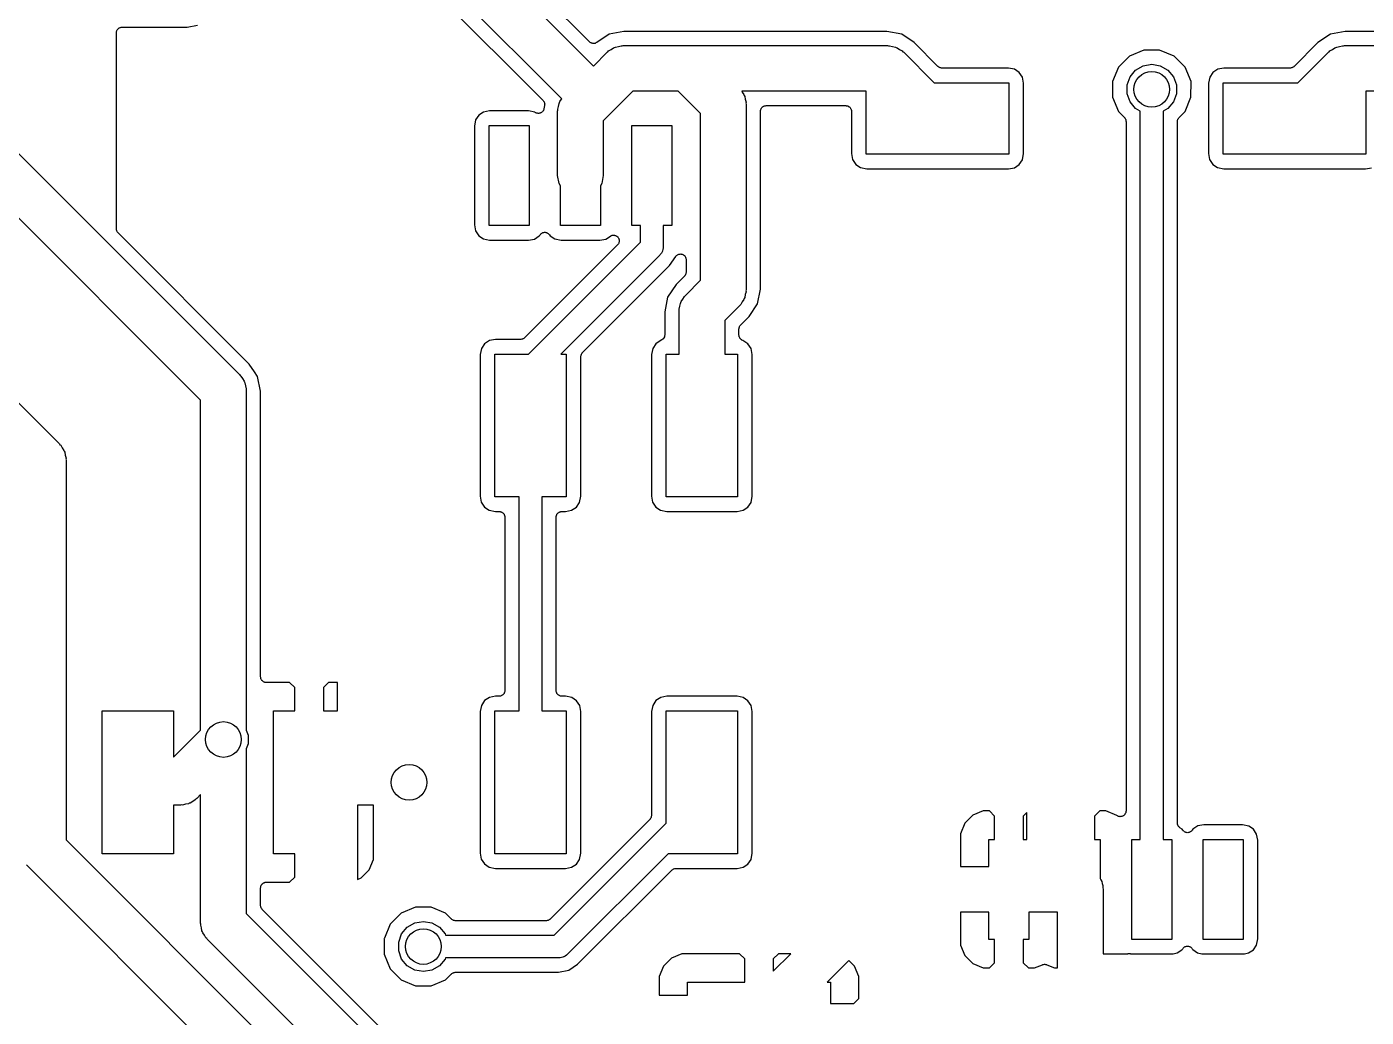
# Model space of a CAD drawing. Extents: x 51 to 137, y -158 to -25.
# Drawn here: x 74.23 to 98.05, y -115.69 to -98.07 of the extents above; entities that cross this region are included whole.
import ezdxf

# ---------------------------------------------------------------- set-up
doc = ezdxf.new("R2010")
doc.units = 0
doc.header["$MEASUREMENT"] = 0
doc.layers.add('BLACK', color=7, linetype='CONTINUOUS')

msp = doc.modelspace()

# ---------------------------------------------------------------- linework, layer by layer
at = {"layer": 'Black'}
for p, q in [((69.8496, -96.0997), (78.0114, -104.261)), ((81.729, -96.1968), (84.3049, -98.7726)), ((77.3176, -104.717), (69.1558, -96.5554)), ((83.7396, -99.3569), (81.0352, -96.6525)), ((80.8627, -96.8391), (83.4081, -99.3845)), ((84.2345, -98.3431), (83.1031, -97.2116)), ((75.8236, -98.1555), (75.8251, -98.1468)), ((75.8251, -98.1468), (75.8296, -98.1391)), ((75.8296, -98.1391), (75.8326, -98.1307)), ((75.8326, -98.1307), (75.8383, -98.1239)), ((75.8383, -98.1239), (75.8428, -98.1162)), ((75.8428, -98.1162), (75.8496, -98.1105)), ((75.8496, -98.1105), (75.8553, -98.1037)), ((75.8553, -98.1037), (75.863, -98.0992)), ((75.863, -98.0992), (75.8698, -98.0935)), ((75.8698, -98.0935), (75.8782, -98.0905)), ((75.8782, -98.0905), (75.8859, -98.086)), ((75.8859, -98.086), (75.8946, -98.0845)), ((75.8946, -98.0845), (75.903, -98.0814)), ((75.903, -98.0814), (75.9118, -98.0814)), ((75.9118, -98.0814), (75.9206, -98.0799)), ((75.9206, -98.0799), (77.079, -98.0799)), ((77.079, -98.0799), (77.2632, -98.0433)), ((75.819, -98.1815), (75.8205, -98.1727)), ((75.819, -101.668), (75.819, -98.1815)), ((75.8205, -98.1639), (75.8236, -98.1555)), ((75.8205, -98.1727), (75.8205, -98.1639)), ((84.2481, -98.3526), (84.2345, -98.3431)), ((84.2614, -98.3624), (84.2481, -98.3526)), ((84.2625, -98.3627), (84.2614, -98.3624)), ((84.2634, -98.3633), (84.2625, -98.3627)), ((84.2794, -98.3676), (84.2634, -98.3633)), ((84.2953, -98.3722), (84.2794, -98.3676)), ((84.2964, -98.3722), (84.2953, -98.3722)), ((84.2975, -98.3725), (84.2964, -98.3722)), ((84.314, -98.371), (84.2975, -98.3725)), ((84.3305, -98.3699), (84.314, -98.371)), ((84.3315, -98.3695), (84.3305, -98.3699)), ((84.3327, -98.3694), (84.3315, -98.3695)), ((84.3477, -98.3624), (84.3327, -98.3694)), ((84.3628, -98.3557), (84.3477, -98.3624)), ((84.584, -98.2079), (84.3628, -98.3557)), ((84.846, -98.1558), (84.584, -98.2079)), ((89.525, -98.1558), (84.846, -98.1558)), ((89.787, -98.2079), (89.525, -98.1558)), ((90.009, -98.3563), (89.787, -98.2079)), ((90.4322, -98.7795), (90.009, -98.3563)), ((97.189, -98.3563), (96.7658, -98.7795)), ((97.411, -98.2079), (97.189, -98.3563)), ((97.673, -98.1558), (97.411, -98.2079)), ((104.003, -98.1558), (97.673, -98.1558)), ((84.3049, -98.7726), (84.5486, -98.5288)), ((84.5486, -98.5288), (84.5633, -98.5186)), ((84.5633, -98.5186), (84.5748, -98.5049)), ((84.5748, -98.5049), (84.6208, -98.4783)), ((84.6208, -98.4783), (84.6642, -98.4479)), ((84.6642, -98.4479), (84.6815, -98.4432)), ((84.6815, -98.4432), (84.697, -98.4343)), ((84.697, -98.4343), (84.7493, -98.4251)), ((84.7493, -98.4251), (84.8006, -98.4113)), ((84.8006, -98.4113), (84.8184, -98.4129)), ((84.8184, -98.4129), (84.836, -98.4098)), ((84.836, -98.4098), (89.535, -98.4098)), ((89.535, -98.4098), (89.5526, -98.4129)), ((89.5526, -98.4129), (89.5704, -98.4113)), ((89.5704, -98.4113), (89.6217, -98.4251)), ((89.6217, -98.4251), (89.674, -98.4343)), ((89.674, -98.4343), (89.6895, -98.4432)), ((89.6895, -98.4432), (89.7068, -98.4479)), ((89.7068, -98.4479), (89.7502, -98.4783)), ((89.7502, -98.4783), (89.7962, -98.5049)), ((89.7962, -98.5049), (89.8077, -98.5186)), ((89.8077, -98.5186), (89.8224, -98.5288)), ((89.8224, -98.5288), (90.3637, -99.0702)), ((93.8388, -98.595), (93.6422, -98.7913)), ((94.0957, -98.4889), (93.8388, -98.595)), ((94.3735, -98.4891), (94.0957, -98.4889)), ((94.6302, -98.5957), (94.3735, -98.4891)), ((94.8265, -98.7923), (94.6302, -98.5957)), ((96.8343, -99.0702), (97.3756, -98.5288)), ((97.3756, -98.5288), (97.3903, -98.5186)), ((97.3903, -98.5186), (97.4018, -98.5049)), ((97.4018, -98.5049), (97.4477, -98.4783)), ((97.4477, -98.4783), (97.4912, -98.4479)), ((97.4912, -98.4479), (97.5085, -98.4432)), ((97.5085, -98.4432), (97.524, -98.4343)), ((97.524, -98.4343), (97.5763, -98.4251)), ((97.5763, -98.4251), (97.6276, -98.4113)), ((97.6276, -98.4113), (97.6454, -98.4129)), ((97.6454, -98.4129), (97.663, -98.4098)), ((97.663, -98.4098), (104.013, -98.4098)), ((90.4359, -98.782), (90.4322, -98.7795)), ((90.4388, -98.7855), (90.4359, -98.782)), ((90.4502, -98.7921), (90.4388, -98.7855)), ((90.4611, -98.7997), (90.4502, -98.7921)), ((90.4654, -98.8009), (90.4611, -98.7997)), ((90.4693, -98.8031), (90.4654, -98.8009)), ((90.4824, -98.8054), (90.4693, -98.8031)), ((90.4952, -98.8088), (90.4824, -98.8054)), ((90.4997, -98.8085), (90.4952, -98.8088)), ((90.5041, -98.8092), (90.4997, -98.8085)), ((91.6839, -98.8092), (90.5041, -98.8092)), ((91.7938, -98.8313), (91.6839, -98.8092)), ((91.8782, -98.8883), (91.7938, -98.8313)), ((93.6422, -98.7913), (93.5356, -99.048)), ((93.8476, -98.9644), (93.9472, -98.8457)), ((93.9472, -98.8457), (94.0814, -98.7682)), ((94.0814, -98.7682), (94.234, -98.7413)), ((94.234, -98.7413), (94.3866, -98.7682)), ((94.3866, -98.7682), (94.5208, -98.8457)), ((94.5208, -98.8457), (94.6204, -98.9644)), ((94.9326, -99.0492), (94.8265, -98.7923)), ((95.4074, -98.8299), (95.3221, -98.886)), ((95.5138, -98.8092), (95.4074, -98.8299)), ((96.6939, -98.8092), (95.5138, -98.8092)), ((96.6983, -98.8085), (96.6939, -98.8092)), ((96.7028, -98.8088), (96.6983, -98.8085)), ((96.7156, -98.8054), (96.7028, -98.8088)), ((96.7287, -98.8031), (96.7156, -98.8054)), ((96.7326, -98.8009), (96.7287, -98.8031)), ((96.7369, -98.7997), (96.7326, -98.8009)), ((96.7477, -98.7921), (96.7369, -98.7997)), ((96.7592, -98.7855), (96.7477, -98.7921)), ((96.7621, -98.782), (96.7592, -98.7855)), ((96.7658, -98.7795), (96.7621, -98.782)), ((90.3637, -99.0702), (91.694, -99.0702)), ((91.694, -99.0702), (91.694, -100.34)), ((91.9343, -98.9736), (91.8782, -98.8883)), ((91.955, -99.08), (91.9343, -98.9736)), ((91.955, -100.33), (91.955, -99.08)), ((93.5356, -99.048), (93.5354, -99.3258)), ((93.7946, -99.11), (93.8476, -98.9644)), ((94.6204, -98.9644), (94.6734, -99.11)), ((94.9324, -99.327), (94.9326, -99.0492)), ((95.2651, -98.9704), (95.243, -99.0803)), ((95.243, -99.0803), (95.243, -100.33)), ((95.3221, -98.886), (95.2651, -98.9704)), ((95.504, -100.34), (95.504, -99.0702)), ((95.504, -99.0702), (96.8343, -99.0702)), ((85.0043, -99.2226), (84.4804, -99.7465)), ((85.8107, -99.2226), (85.0043, -99.2226)), ((86.2076, -99.6195), (85.8107, -99.2226)), ((89.154, -99.2226), (86.9442, -99.2226)), ((86.9442, -99.2226), (86.9519, -99.236)), ((86.9519, -99.236), (86.9823, -99.2794)), ((86.9823, -99.2794), (86.987, -99.2967)), ((86.987, -99.2967), (86.9959, -99.3122)), ((86.9959, -99.3122), (87.0051, -99.3645)), ((89.154, -100.34), (89.154, -99.2226)), ((93.5354, -99.3258), (93.6415, -99.5827)), ((93.7946, -99.265), (93.7946, -99.11)), ((93.8476, -99.4106), (93.7946, -99.265)), ((94.6734, -99.265), (94.6204, -99.4106)), ((94.6734, -99.11), (94.6734, -99.265)), ((94.8258, -99.5837), (94.9324, -99.327)), ((101.437, -99.2226), (98.044, -99.2226)), ((98.044, -99.2226), (98.044, -100.34)), ((82.4582, -99.5712), (82.3518, -99.5919)), ((83.1495, -99.5712), (82.4582, -99.5712)), ((83.2594, -99.5933), (83.1495, -99.5712)), ((83.404, -99.5759), (83.3977, -99.5853)), ((83.4115, -99.5674), (83.404, -99.5759)), ((83.4081, -99.3845), (83.4163, -99.3963)), ((83.4138, -99.5614), (83.4115, -99.5674)), ((83.4174, -99.5561), (83.4138, -99.5614)), ((83.4163, -99.3963), (83.4253, -99.4075)), ((83.4202, -99.5451), (83.4174, -99.5561)), ((83.4243, -99.5345), (83.4202, -99.5451)), ((83.4359, -99.4762), (83.4243, -99.5345)), ((83.4253, -99.4075), (83.4264, -99.4107)), ((83.4264, -99.4107), (83.4283, -99.4134)), ((83.4283, -99.4134), (83.432, -99.4273)), ((83.432, -99.4273), (83.4367, -99.4409)), ((83.4362, -99.4618), (83.4359, -99.4762)), ((83.4374, -99.4475), (83.4362, -99.4618)), ((83.4367, -99.4409), (83.4366, -99.4443)), ((83.4366, -99.4443), (83.4374, -99.4475)), ((83.6676, -99.5782), (83.6707, -99.5606)), ((83.6691, -99.5428), (83.6829, -99.4915)), ((83.6707, -99.5606), (83.6691, -99.5428)), ((83.6829, -99.4915), (83.6921, -99.4392)), ((83.6921, -99.4392), (83.701, -99.4237)), ((83.701, -99.4237), (83.7057, -99.4064)), ((83.7057, -99.4064), (83.7361, -99.363)), ((83.7361, -99.363), (83.7396, -99.3569)), ((87.0051, -99.3645), (87.0189, -99.4158)), ((87.0189, -99.4158), (87.0173, -99.4336)), ((87.0173, -99.4336), (87.0204, -99.4512)), ((87.0204, -99.4512), (87.0204, -102.753)), ((87.2744, -99.5782), (87.2759, -99.5694)), ((87.2759, -99.5606), (87.279, -99.5522)), ((87.2759, -99.5694), (87.2759, -99.5606)), ((87.279, -99.5522), (87.2805, -99.5435)), ((87.2805, -99.5435), (87.285, -99.5358)), ((87.285, -99.5358), (87.288, -99.5274)), ((87.288, -99.5274), (87.2937, -99.5206)), ((87.2937, -99.5206), (87.2982, -99.5129)), ((87.2982, -99.5129), (87.305, -99.5072)), ((87.305, -99.5072), (87.3107, -99.5004)), ((87.3107, -99.5004), (87.3184, -99.4959)), ((87.3184, -99.4959), (87.3252, -99.4902)), ((87.3252, -99.4902), (87.3336, -99.4872)), ((87.3336, -99.4872), (87.3413, -99.4827)), ((87.3413, -99.4827), (87.35, -99.4812)), ((87.35, -99.4812), (87.3584, -99.4781)), ((87.3584, -99.4781), (87.3672, -99.4781)), ((87.3672, -99.4781), (87.376, -99.4766)), ((87.376, -99.4766), (88.7914, -99.4766)), ((88.7914, -99.4766), (88.8002, -99.4781)), ((88.8002, -99.4781), (88.8091, -99.4781)), ((88.8091, -99.4781), (88.8174, -99.4812)), ((88.8174, -99.4812), (88.8262, -99.4827)), ((88.8262, -99.4827), (88.8339, -99.4872)), ((88.8339, -99.4872), (88.8422, -99.4902)), ((88.8422, -99.4902), (88.849, -99.4959)), ((88.849, -99.4959), (88.8567, -99.5004)), ((88.8567, -99.5004), (88.8625, -99.5072)), ((88.8625, -99.5072), (88.8693, -99.5129)), ((88.8693, -99.5129), (88.8737, -99.5206)), ((88.8737, -99.5206), (88.8794, -99.5274)), ((88.8794, -99.5274), (88.8825, -99.5358)), ((88.8825, -99.5358), (88.8869, -99.5435)), ((88.8869, -99.5435), (88.8884, -99.5522)), ((88.8884, -99.5522), (88.8915, -99.5606)), ((88.8915, -99.5606), (88.8915, -99.5694)), ((88.8915, -99.5694), (88.893, -99.5782)), ((93.9472, -99.5293), (93.8476, -99.4106)), ((94.0308, -99.5776), (93.9472, -99.5293)), ((94.5208, -99.5293), (94.4372, -99.5776)), ((94.6204, -99.4106), (94.5208, -99.5293)), ((82.2095, -99.7324), (82.1874, -99.8423)), ((82.2665, -99.648), (82.2095, -99.7324)), ((82.3518, -99.5919), (82.2665, -99.648)), ((83.2678, -99.5989), (83.2594, -99.5933)), ((83.2781, -99.6035), (83.2678, -99.5989)), ((83.2878, -99.6094), (83.2781, -99.6035)), ((83.2941, -99.6106), (83.2878, -99.6094)), ((83.3, -99.6133), (83.2941, -99.6106)), ((83.3113, -99.6141), (83.3, -99.6133)), ((83.3224, -99.6163), (83.3113, -99.6141)), ((83.3288, -99.6153), (83.3224, -99.6163)), ((83.3352, -99.6157), (83.3288, -99.6153)), ((83.3461, -99.6126), (83.3352, -99.6157)), ((83.3573, -99.6109), (83.3461, -99.6126)), ((83.3629, -99.6078), (83.3573, -99.6109)), ((83.3691, -99.606), (83.3629, -99.6078)), ((83.3783, -99.5994), (83.3691, -99.606)), ((83.3882, -99.5939), (83.3783, -99.5994)), ((83.3925, -99.5891), (83.3882, -99.5939)), ((83.3977, -99.5853), (83.3925, -99.5891)), ((83.6676, -100.721), (83.6676, -99.5782)), ((84.4804, -99.7465), (84.4804, -100.721)), ((86.2076, -102.585), (86.2076, -99.6195)), ((87.2744, -102.743), (87.2744, -99.5782)), ((88.893, -99.5782), (88.893, -100.33)), ((93.6415, -99.5827), (93.7471, -99.6884)), ((93.7471, -99.6884), (93.7496, -99.6921)), ((93.7496, -99.6921), (93.753, -99.6949)), ((93.753, -99.6949), (93.7597, -99.7064)), ((93.7597, -99.7064), (93.7673, -99.7174)), ((93.7673, -99.7174), (93.7685, -99.7216)), ((93.7685, -99.7216), (93.7707, -99.7255)), ((93.7707, -99.7255), (93.773, -99.7386)), ((93.773, -99.7386), (93.7764, -99.7515)), ((93.7764, -99.7515), (93.776, -99.7559)), ((93.776, -99.7559), (93.7768, -99.7602)), ((93.7768, -99.7602), (93.7768, -112.025)), ((94.0308, -112.532), (94.0308, -99.5776)), ((94.4372, -99.5776), (94.4372, -112.532)), ((94.6912, -99.7602), (94.692, -99.7558)), ((94.6912, -112.24), (94.6912, -99.7602)), ((94.6916, -99.7513), (94.695, -99.7385)), ((94.692, -99.7558), (94.6916, -99.7513)), ((94.695, -99.7385), (94.6973, -99.7255)), ((94.6973, -99.7255), (94.6996, -99.7215)), ((94.6996, -99.7215), (94.7008, -99.7172)), ((94.7008, -99.7172), (94.7084, -99.7063)), ((94.7084, -99.7063), (94.715, -99.6949)), ((94.715, -99.6949), (94.7184, -99.692)), ((94.7184, -99.692), (94.721, -99.6883)), ((94.721, -99.6883), (94.8258, -99.5837)), ((82.1874, -99.8423), (82.1874, -101.6)), ((82.4484, -101.61), (82.4484, -99.8322)), ((82.4484, -99.8322), (83.1596, -99.8322)), ((83.1596, -99.8322), (83.1596, -101.61)), ((84.9884, -101.61), (84.9884, -99.8322)), ((84.9884, -99.8322), (85.6996, -99.8322)), ((85.6996, -99.8322), (85.6996, -101.61)), ((88.893, -100.33), (88.9137, -100.437)), ((88.9137, -100.437), (88.9698, -100.522)), ((88.9698, -100.522), (89.0542, -100.579)), ((91.694, -100.34), (89.154, -100.34)), ((91.7906, -100.581), (91.8759, -100.524)), ((91.8759, -100.524), (91.9329, -100.44)), ((91.9329, -100.44), (91.955, -100.33)), ((95.243, -100.33), (95.2637, -100.437)), ((95.2637, -100.437), (95.3198, -100.522)), ((95.3198, -100.522), (95.4042, -100.579)), ((98.044, -100.34), (95.504, -100.34)), ((83.6921, -100.86), (83.6676, -100.721)), ((84.4804, -100.721), (84.4559, -100.86)), ((89.0542, -100.579), (89.1641, -100.601)), ((89.1641, -100.601), (91.6842, -100.601)), ((91.6842, -100.601), (91.7906, -100.581)), ((95.4042, -100.579), (95.5141, -100.601)), ((95.5141, -100.601), (98.0342, -100.601)), ((98.0342, -100.601), (98.1406, -100.581)), ((83.7184, -100.906), (83.6921, -100.86)), ((83.7184, -101.61), (83.7184, -100.906)), ((84.4559, -100.86), (84.4296, -100.906)), ((84.4296, -100.906), (84.4296, -101.61)), ((75.8198, -101.672), (75.819, -101.668)), ((75.8194, -101.677), (75.8198, -101.672)), ((75.8228, -101.689), (75.8194, -101.677)), ((75.8251, -101.703), (75.8228, -101.689)), ((75.8274, -101.706), (75.8251, -101.703)), ((75.8285, -101.711), (75.8274, -101.706)), ((75.8361, -101.722), (75.8285, -101.711)), ((82.1874, -101.6), (82.2081, -101.707)), ((82.2081, -101.707), (82.2642, -101.792)), ((83.1596, -101.61), (82.4484, -101.61)), ((84.4296, -101.61), (83.7184, -101.61)), ((85.1408, -101.61), (84.9884, -101.61)), ((85.1408, -101.907), (85.1408, -101.61)), ((85.6996, -101.61), (85.5472, -101.61)), ((85.5472, -101.61), (85.5472, -101.991)), ((75.8428, -101.733), (75.8361, -101.722)), ((75.8462, -101.736), (75.8428, -101.733)), ((75.8488, -101.74), (75.8462, -101.736)), ((78.1839, -104.075), (75.8488, -101.74)), ((82.2642, -101.792), (82.3486, -101.849)), ((82.3486, -101.849), (82.4585, -101.871)), ((82.4585, -101.871), (83.1498, -101.871)), ((84.7335, -101.955), (83.0831, -103.605)), ((83.1498, -101.871), (83.2562, -101.851)), ((83.1516, -103.896), (85.1408, -101.907)), ((83.2562, -101.851), (83.3415, -101.794)), ((83.3415, -101.794), (83.3546, -101.775)), ((83.3546, -101.775), (83.3624, -101.767)), ((83.3624, -101.767), (83.3691, -101.758)), ((83.3691, -101.758), (83.3745, -101.754)), ((83.3745, -101.754), (83.3791, -101.75)), ((83.3791, -101.75), (83.3892, -101.745)), ((83.3892, -101.745), (83.3986, -101.739)), ((83.3986, -101.739), (83.4049, -101.737)), ((83.4049, -101.737), (83.4108, -101.734)), ((83.4108, -101.734), (83.422, -101.733)), ((83.422, -101.733), (83.4329, -101.731)), ((83.4329, -101.731), (83.4394, -101.731)), ((83.4394, -101.731), (83.4459, -101.731)), ((83.4459, -101.731), (83.4568, -101.733)), ((83.4568, -101.733), (83.468, -101.735)), ((83.468, -101.735), (83.4738, -101.738)), ((83.4738, -101.738), (83.4801, -101.739)), ((83.4801, -101.739), (83.4894, -101.745)), ((83.4894, -101.745), (83.4995, -101.751)), ((83.4995, -101.751), (83.504, -101.755)), ((83.504, -101.755), (83.5094, -101.759)), ((83.5094, -101.759), (83.516, -101.768)), ((83.516, -101.768), (83.5237, -101.776)), ((83.5237, -101.776), (83.5342, -101.792)), ((83.5342, -101.792), (83.6186, -101.849)), ((83.6186, -101.849), (83.7285, -101.871)), ((83.7285, -101.871), (84.4198, -101.871)), ((84.4198, -101.871), (84.5262, -101.851)), ((84.5262, -101.851), (84.6058, -101.798)), ((84.6058, -101.798), (84.6126, -101.795)), ((84.6126, -101.795), (84.6187, -101.791)), ((84.6187, -101.791), (84.6287, -101.788)), ((84.6287, -101.788), (84.6383, -101.784)), ((84.6383, -101.784), (84.6456, -101.784)), ((84.6456, -101.784), (84.6528, -101.782)), ((84.6528, -101.782), (84.6631, -101.783)), ((84.6631, -101.783), (84.6735, -101.782)), ((84.6735, -101.782), (84.6806, -101.784)), ((84.6806, -101.784), (84.6879, -101.785)), ((84.6879, -101.785), (84.6973, -101.789)), ((84.6973, -101.789), (84.7073, -101.792)), ((84.7073, -101.792), (84.7132, -101.797)), ((84.7132, -101.797), (84.7199, -101.8)), ((84.7199, -101.8), (84.7272, -101.807)), ((84.7272, -101.807), (84.7356, -101.813)), ((84.7377, -101.949), (84.7335, -101.955)), ((84.7356, -101.813), (84.7396, -101.82)), ((84.7431, -101.944), (84.7377, -101.949)), ((84.7396, -101.82), (84.7449, -101.825)), ((84.7478, -101.935), (84.7431, -101.944)), ((84.7449, -101.825), (84.7492, -101.834)), ((84.7537, -101.926), (84.7478, -101.935)), ((84.7492, -101.834), (84.7549, -101.843)), ((84.7556, -101.919), (84.7537, -101.926)), ((84.7549, -101.843), (84.7566, -101.85)), ((84.7589, -101.912), (84.7556, -101.919)), ((84.7566, -101.85), (84.7598, -101.857)), ((84.7602, -101.902), (84.7589, -101.912)), ((84.7598, -101.857), (84.7607, -101.867)), ((84.7628, -101.892), (84.7602, -101.902)), ((84.7607, -101.867), (84.7631, -101.877)), ((84.7631, -101.877), (84.7622, -101.885)), ((84.7622, -101.885), (84.7628, -101.892)), ((85.4877, -102.135), (83.7264, -103.896)), ((85.4928, -102.127), (85.4877, -102.135)), ((85.4997, -102.122), (85.4928, -102.127)), ((85.5129, -102.099), (85.4997, -102.122)), ((85.5282, -102.077), (85.5129, -102.099)), ((85.5305, -102.068), (85.5282, -102.077)), ((85.5349, -102.06), (85.5305, -102.068)), ((85.5396, -102.034), (85.5349, -102.06)), ((85.5464, -102.009), (85.5396, -102.034)), ((85.5472, -101.991), (85.5456, -102)), ((85.5456, -102), (85.5464, -102.009)), ((85.6602, -102.321), (85.7675, -102.161)), ((85.7675, -102.161), (85.7714, -102.157)), ((85.7714, -102.157), (85.7742, -102.152)), ((85.7742, -102.152), (85.7835, -102.144)), ((85.7835, -102.144), (85.7919, -102.135)), ((85.7919, -102.135), (85.7969, -102.133)), ((85.7969, -102.133), (85.8012, -102.129)), ((85.8012, -102.129), (85.8126, -102.125)), ((85.8126, -102.125), (85.8236, -102.12)), ((85.8236, -102.12), (85.8291, -102.119)), ((85.8291, -102.119), (85.8344, -102.117)), ((85.8344, -102.117), (85.8465, -102.117)), ((85.8465, -102.117), (85.8586, -102.116)), ((85.8586, -102.116), (85.8641, -102.117)), ((85.8641, -102.117), (85.8696, -102.117)), ((85.8696, -102.117), (85.8811, -102.121)), ((85.8811, -102.121), (85.8929, -102.124)), ((85.8929, -102.124), (85.8976, -102.127)), ((85.8976, -102.127), (85.9028, -102.129)), ((85.9028, -102.129), (85.9121, -102.137)), ((85.9121, -102.137), (85.9223, -102.144)), ((85.9223, -102.144), (85.9256, -102.148)), ((85.9256, -102.148), (85.9298, -102.152)), ((85.9298, -102.152), (85.9359, -102.162)), ((85.9359, -102.162), (85.9431, -102.172)), ((85.9431, -102.172), (85.9447, -102.178)), ((85.9447, -102.178), (85.9475, -102.182)), ((85.9475, -102.182), (85.9496, -102.194)), ((85.9496, -102.194), (85.953, -102.206)), ((84.1107, -103.871), (85.6602, -102.321)), ((85.953, -102.206), (85.9526, -102.212)), ((85.9526, -102.212), (85.9536, -102.217)), ((85.9536, -102.217), (85.9536, -102.437)), ((85.7731, -102.66), (85.6247, -102.882)), ((85.9238, -102.509), (85.7731, -102.66)), ((85.9264, -102.506), (85.9238, -102.509)), ((85.9298, -102.503), (85.9264, -102.506)), ((85.9365, -102.491), (85.9298, -102.503)), ((85.9441, -102.48), (85.9365, -102.491)), ((85.9452, -102.476), (85.9441, -102.48)), ((85.9475, -102.472), (85.9452, -102.476)), ((85.9456, -102.847), (86.2076, -102.585)), ((85.9498, -102.459), (85.9475, -102.472)), ((85.9532, -102.446), (85.9498, -102.459)), ((85.9536, -102.437), (85.9528, -102.442)), ((85.9528, -102.442), (85.9532, -102.446)), ((85.6247, -102.882), (85.5726, -103.144)), ((85.8951, -102.919), (85.9217, -102.873)), ((85.9217, -102.873), (85.9354, -102.861)), ((85.9354, -102.861), (85.9456, -102.847)), ((86.9869, -102.907), (86.9823, -102.925)), ((86.9959, -102.892), (86.9869, -102.907)), ((87.0051, -102.84), (86.9959, -102.892)), ((87.0189, -102.788), (87.0051, -102.84)), ((87.0204, -102.753), (87.0173, -102.771)), ((87.0173, -102.771), (87.0189, -102.788)), ((87.2223, -103.005), (87.2744, -102.743)), ((85.5726, -103.144), (85.5726, -103.558)), ((85.8266, -103.134), (85.8297, -103.116)), ((85.8266, -103.896), (85.8266, -103.134)), ((85.8281, -103.099), (85.8419, -103.047)), ((85.8297, -103.116), (85.8281, -103.099)), ((85.8419, -103.047), (85.8511, -102.995)), ((85.8511, -102.995), (85.86, -102.98)), ((85.86, -102.98), (85.8647, -102.962)), ((85.8647, -102.962), (85.8951, -102.919)), ((86.9014, -103.04), (86.6394, -103.302)), ((86.9116, -103.026), (86.9014, -103.04)), ((86.9253, -103.014), (86.9116, -103.026)), ((86.9519, -102.968), (86.9253, -103.014)), ((86.9823, -102.925), (86.9519, -102.968)), ((87.0739, -103.227), (87.2223, -103.005)), ((86.6394, -103.302), (86.6394, -103.896)), ((86.9105, -103.396), (86.9172, -103.384)), ((86.9172, -103.384), (86.9206, -103.381)), ((86.9206, -103.381), (86.9232, -103.378)), ((86.9232, -103.378), (87.0739, -103.227)), ((83.0499, -103.627), (83.0461, -103.629)), ((83.0542, -103.626), (83.0499, -103.627)), ((83.0651, -103.618), (83.0542, -103.626)), ((83.0766, -103.611), (83.0651, -103.618)), ((83.0795, -103.608), (83.0766, -103.611)), ((83.0831, -103.605), (83.0795, -103.608)), ((85.5488, -103.623), (85.536, -103.634)), ((85.5493, -103.623), (85.5488, -103.623)), ((85.5499, -103.622), (85.5493, -103.623)), ((85.5581, -103.607), (85.5499, -103.622)), ((85.5665, -103.593), (85.5581, -103.607)), ((85.5666, -103.592), (85.5665, -103.593)), ((85.5671, -103.591), (85.5666, -103.592)), ((85.5697, -103.575), (85.5671, -103.591)), ((85.5726, -103.558), (85.5697, -103.575)), ((86.8934, -103.45), (86.8942, -103.445)), ((86.8934, -103.559), (86.8934, -103.45)), ((86.8963, -103.575), (86.8934, -103.559)), ((86.8938, -103.441), (86.8972, -103.428)), ((86.8942, -103.445), (86.8938, -103.441)), ((86.8987, -103.591), (86.8963, -103.575)), ((86.8972, -103.428), (86.8995, -103.415)), ((86.8993, -103.592), (86.8987, -103.591)), ((86.8995, -103.594), (86.8993, -103.592)), ((86.8995, -103.415), (86.9018, -103.411)), ((86.9078, -103.608), (86.8995, -103.594)), ((86.9018, -103.411), (86.9029, -103.407)), ((86.9029, -103.407), (86.9105, -103.396)), ((86.9157, -103.622), (86.9078, -103.608)), ((86.9166, -103.623), (86.9157, -103.622)), ((86.9172, -103.624), (86.9166, -103.623)), ((86.9298, -103.635), (86.9172, -103.624)), ((82.3111, -103.796), (82.289, -103.906)), ((82.3681, -103.712), (82.3111, -103.796)), ((82.4534, -103.656), (82.3681, -103.712)), ((82.5598, -103.635), (82.4534, -103.656)), ((83.0113, -103.635), (82.5598, -103.635)), ((83.0157, -103.634), (83.0113, -103.635)), ((83.0202, -103.635), (83.0157, -103.634)), ((83.033, -103.631), (83.0202, -103.635)), ((83.0461, -103.629), (83.033, -103.631)), ((85.3591, -103.796), (85.337, -103.906)), ((85.4161, -103.712), (85.3591, -103.796)), ((85.5089, -103.651), (85.4161, -103.712)), ((85.5218, -103.646), (85.5089, -103.651)), ((85.5225, -103.645), (85.5218, -103.646)), ((85.5233, -103.645), (85.5225, -103.645)), ((85.536, -103.634), (85.5233, -103.645)), ((86.9422, -103.646), (86.9298, -103.635)), ((86.9433, -103.646), (86.9422, -103.646)), ((86.9442, -103.647), (86.9433, -103.646)), ((86.9597, -103.653), (86.9442, -103.647)), ((86.963, -103.654), (86.9597, -103.653)), ((87.0522, -103.714), (86.963, -103.654)), ((87.1083, -103.799), (87.0522, -103.714)), ((87.129, -103.906), (87.1083, -103.799)), ((73.279, -103.967), (74.8063, -105.494)), ((78.2774, -104.215), (78.1839, -104.075)), ((82.289, -103.906), (82.289, -106.426)), ((82.55, -106.436), (82.55, -103.896)), ((82.55, -103.896), (83.1516, -103.896)), ((83.7264, -103.896), (83.82, -103.896)), ((83.82, -103.896), (83.82, -106.436)), ((84.081, -103.943), (84.0817, -103.938)), ((84.081, -106.426), (84.081, -103.943)), ((84.0814, -103.934), (84.0848, -103.921)), ((84.0817, -103.938), (84.0814, -103.934)), ((84.0848, -103.921), (84.0871, -103.908)), ((84.0871, -103.908), (84.0893, -103.904)), ((84.0893, -103.904), (84.0905, -103.9)), ((84.0905, -103.9), (84.0981, -103.889)), ((84.0981, -103.889), (84.1047, -103.877)), ((84.1047, -103.877), (84.1082, -103.875)), ((84.1082, -103.875), (84.1107, -103.871)), ((85.337, -103.906), (85.337, -106.426)), ((85.598, -106.436), (85.598, -103.896)), ((85.598, -103.896), (85.8266, -103.896)), ((86.6394, -103.896), (86.868, -103.896)), ((86.868, -103.896), (86.868, -106.436)), ((87.129, -106.426), (87.129, -103.906)), ((78.0114, -104.261), (78.0216, -104.276)), ((78.0216, -104.276), (78.0353, -104.288)), ((78.0353, -104.288), (78.0619, -104.334)), ((78.0619, -104.334), (78.0923, -104.377)), ((78.3323, -104.297), (78.2774, -104.215)), ((78.3844, -104.559), (78.3323, -104.297)), ((78.0923, -104.377), (78.097, -104.394)), ((78.097, -104.394), (78.1059, -104.41)), ((78.1059, -104.41), (78.1151, -104.462)), ((78.1151, -104.462), (78.1289, -104.513)), ((78.1289, -104.513), (78.1273, -104.531)), ((78.1273, -104.531), (78.1304, -104.549)), ((78.1304, -104.549), (78.1304, -110.586)), ((78.3844, -109.639), (78.3844, -104.559)), ((77.3176, -110.586), (77.3176, -104.717)), ((74.8063, -105.494), (74.8165, -105.509)), ((74.8165, -105.509), (74.8302, -105.52)), ((74.8302, -105.52), (74.8568, -105.566)), ((74.8568, -105.566), (74.8872, -105.61)), ((74.8872, -105.61), (74.8918, -105.627)), ((74.8918, -105.627), (74.9008, -105.642)), ((74.9008, -105.642), (74.91, -105.695)), ((74.91, -105.695), (74.9238, -105.746)), ((74.9238, -105.746), (74.9222, -105.764)), ((74.9222, -105.764), (74.9253, -105.781)), ((74.9253, -105.781), (74.9253, -112.54)), ((82.289, -106.426), (82.3097, -106.533)), ((82.9818, -106.436), (82.55, -106.436)), ((82.9818, -110.246), (82.9818, -106.436)), ((83.82, -106.436), (83.3882, -106.436)), ((83.3882, -106.436), (83.3882, -110.246)), ((84.0589, -106.536), (84.081, -106.426)), ((85.337, -106.426), (85.3577, -106.533)), ((86.868, -106.436), (85.598, -106.436)), ((87.1069, -106.536), (87.129, -106.426)), ((82.3097, -106.533), (82.3658, -106.618)), ((82.3658, -106.618), (82.4502, -106.675)), ((82.4502, -106.675), (82.5601, -106.697)), ((82.5601, -106.697), (82.6262, -106.697)), ((82.6262, -106.697), (82.635, -106.699)), ((82.635, -106.699), (82.6438, -106.699)), ((82.6438, -106.699), (82.6522, -106.702)), ((82.6522, -106.702), (82.6609, -106.703)), ((82.6609, -106.703), (82.6686, -106.708)), ((82.6686, -106.708), (82.677, -106.711)), ((82.677, -106.711), (82.6838, -106.716)), ((82.6838, -106.716), (82.6915, -106.721)), ((82.6915, -106.721), (82.6972, -106.728)), ((83.6728, -106.728), (83.6785, -106.721)), ((83.6785, -106.721), (83.6862, -106.716)), ((83.6862, -106.716), (83.693, -106.711)), ((83.693, -106.711), (83.7014, -106.708)), ((83.7014, -106.708), (83.7091, -106.703)), ((83.7091, -106.703), (83.7178, -106.702)), ((83.7178, -106.702), (83.7262, -106.699)), ((83.7262, -106.699), (83.735, -106.699)), ((83.735, -106.699), (83.7438, -106.697)), ((83.7438, -106.697), (83.8102, -106.697)), ((83.8102, -106.697), (83.9166, -106.676)), ((83.9166, -106.676), (84.0019, -106.62)), ((84.0019, -106.62), (84.0589, -106.536)), ((85.3577, -106.533), (85.4138, -106.618)), ((85.4138, -106.618), (85.4982, -106.675)), ((85.4982, -106.675), (85.6081, -106.697)), ((85.6081, -106.697), (86.8582, -106.697)), ((86.8582, -106.697), (86.9646, -106.676)), ((86.9646, -106.676), (87.0499, -106.62)), ((87.0499, -106.62), (87.1069, -106.536)), ((82.6972, -106.728), (82.704, -106.733)), ((82.704, -106.733), (82.7085, -106.741)), ((82.7085, -106.741), (82.7142, -106.748)), ((82.7142, -106.748), (82.7172, -106.756)), ((82.7172, -106.756), (82.7217, -106.764)), ((82.7217, -106.764), (82.7232, -106.773)), ((82.7232, -106.773), (82.7263, -106.781)), ((82.7263, -106.781), (82.7263, -106.79)), ((82.7263, -106.79), (82.7278, -106.799)), ((82.7278, -106.799), (82.7278, -109.883)), ((83.6422, -106.799), (83.6437, -106.79)), ((83.6422, -109.883), (83.6422, -106.799)), ((83.6437, -106.781), (83.6468, -106.773)), ((83.6437, -106.79), (83.6437, -106.781)), ((83.6468, -106.773), (83.6483, -106.764)), ((83.6483, -106.764), (83.6528, -106.756)), ((83.6528, -106.756), (83.6558, -106.748)), ((83.6558, -106.748), (83.6615, -106.741)), ((83.6615, -106.741), (83.666, -106.733)), ((83.666, -106.733), (83.6728, -106.728)), ((78.3863, -109.65), (78.3844, -109.639)), ((78.3868, -109.661), (78.3863, -109.65)), ((78.3894, -109.667), (78.3868, -109.661)), ((78.3905, -109.674), (78.3894, -109.667)), ((78.3961, -109.683), (78.3905, -109.674)), ((78.4003, -109.693), (78.3961, -109.683)), ((78.4048, -109.698), (78.4003, -109.693)), ((78.4082, -109.704), (78.4048, -109.698)), ((78.4167, -109.711), (78.4082, -109.704)), ((78.4241, -109.719), (78.4167, -109.711)), ((78.4301, -109.722), (78.4241, -109.719)), ((78.4352, -109.727), (78.4301, -109.722)), ((78.4456, -109.731), (78.4352, -109.727)), ((78.4554, -109.736), (78.4456, -109.731)), ((78.4621, -109.737), (78.4554, -109.736)), ((78.4684, -109.739), (78.4621, -109.737)), ((78.4794, -109.739), (78.4684, -109.739)), ((78.4904, -109.74), (78.4794, -109.739)), ((78.497, -109.739), (78.4904, -109.74)), ((78.5036, -109.739), (78.497, -109.739)), ((78.5059, -109.738), (78.5036, -109.739)), ((78.9011, -109.738), (78.5059, -109.738)), ((78.994, -109.831), (78.9011, -109.738)), ((79.5949, -109.738), (79.502, -109.831)), ((79.7538, -109.738), (79.5949, -109.738)), ((79.7538, -110.246), (79.7538, -109.738)), ((78.994, -110.246), (78.994, -109.831)), ((79.502, -109.831), (79.502, -110.246)), ((82.4534, -110.006), (82.3681, -110.062)), ((82.5598, -109.985), (82.4534, -110.006)), ((82.6262, -109.985), (82.5598, -109.985)), ((82.635, -109.983), (82.6262, -109.985)), ((82.6438, -109.983), (82.635, -109.983)), ((82.6522, -109.98), (82.6438, -109.983)), ((82.6609, -109.979), (82.6522, -109.98)), ((82.6686, -109.974), (82.6609, -109.979)), ((82.677, -109.971), (82.6686, -109.974)), ((82.6838, -109.966), (82.677, -109.971)), ((82.6915, -109.961), (82.6838, -109.966)), ((82.6972, -109.954), (82.6915, -109.961)), ((82.704, -109.949), (82.6972, -109.954)), ((82.7085, -109.941), (82.704, -109.949)), ((82.7142, -109.934), (82.7085, -109.941)), ((82.7172, -109.926), (82.7142, -109.934)), ((82.7217, -109.918), (82.7172, -109.926)), ((82.7232, -109.909), (82.7217, -109.918)), ((82.7263, -109.901), (82.7232, -109.909)), ((82.7278, -109.883), (82.7263, -109.892)), ((82.7263, -109.892), (82.7263, -109.901)), ((83.6437, -109.892), (83.6422, -109.883)), ((83.6437, -109.901), (83.6437, -109.892)), ((83.6468, -109.909), (83.6437, -109.901)), ((83.6483, -109.918), (83.6468, -109.909)), ((83.6528, -109.926), (83.6483, -109.918)), ((83.6558, -109.934), (83.6528, -109.926)), ((83.6615, -109.941), (83.6558, -109.934)), ((83.666, -109.949), (83.6615, -109.941)), ((83.6728, -109.954), (83.666, -109.949)), ((83.6785, -109.961), (83.6728, -109.954)), ((83.6862, -109.966), (83.6785, -109.961)), ((83.693, -109.971), (83.6862, -109.966)), ((83.7014, -109.974), (83.693, -109.971)), ((83.7091, -109.979), (83.7014, -109.974)), ((83.7178, -109.98), (83.7091, -109.979)), ((83.7262, -109.983), (83.7178, -109.98)), ((83.735, -109.983), (83.7262, -109.983)), ((83.7438, -109.985), (83.735, -109.983)), ((83.8099, -109.985), (83.7438, -109.985)), ((83.9198, -110.007), (83.8099, -109.985)), ((84.0042, -110.064), (83.9198, -110.007)), ((85.5014, -110.006), (85.4161, -110.062)), ((85.6078, -109.985), (85.5014, -110.006)), ((86.8579, -109.985), (85.6078, -109.985)), ((86.9678, -110.007), (86.8579, -109.985)), ((87.0522, -110.064), (86.9678, -110.007)), ((75.565, -112.786), (75.565, -110.246)), ((75.565, -110.246), (76.835, -110.246)), ((76.835, -110.246), (76.835, -111.068)), ((78.613, -112.786), (78.613, -110.246)), ((78.613, -110.246), (78.994, -110.246)), ((79.502, -110.246), (79.7538, -110.246)), ((82.3111, -110.146), (82.289, -110.256)), ((82.289, -110.256), (82.289, -112.776)), ((82.3681, -110.062), (82.3111, -110.146)), ((82.55, -112.786), (82.55, -110.246)), ((82.55, -110.246), (82.9818, -110.246)), ((83.3882, -110.246), (83.82, -110.246)), ((83.82, -110.246), (83.82, -112.786)), ((84.0603, -110.149), (84.0042, -110.064)), ((84.081, -110.256), (84.0603, -110.149)), ((84.081, -112.776), (84.081, -110.256)), ((85.3591, -110.146), (85.337, -110.256)), ((85.337, -110.256), (85.337, -112.104)), ((85.4161, -110.062), (85.3591, -110.146)), ((85.598, -112.245), (85.598, -110.246)), ((85.598, -110.246), (86.868, -110.246)), ((86.868, -110.246), (86.868, -112.786)), ((87.1083, -110.149), (87.0522, -110.064)), ((87.129, -110.256), (87.1083, -110.149)), ((87.129, -112.776), (87.129, -110.256)), ((76.835, -111.068), (77.3176, -110.586)), ((78.1304, -110.586), (78.1634, -110.677)), ((78.1634, -110.677), (78.1634, -110.831)), ((78.1634, -110.831), (78.1304, -110.922)), ((78.1304, -110.922), (78.1304, -113.851)), ((76.962, -111.922), (76.835, -111.922)), ((76.835, -111.922), (76.835, -112.786)), ((76.9796, -111.919), (76.962, -111.922)), ((76.9974, -111.921), (76.9796, -111.919)), ((77.0487, -111.907), (76.9974, -111.921)), ((77.101, -111.898), (77.0487, -111.907)), ((77.1165, -111.889), (77.101, -111.898)), ((77.1338, -111.884), (77.1165, -111.889)), ((77.1772, -111.854), (77.1338, -111.884)), ((77.2232, -111.827), (77.1772, -111.854)), ((77.2347, -111.814), (77.2232, -111.827)), ((77.2494, -111.803), (77.2347, -111.814)), ((77.3176, -111.735), (77.2494, -111.803)), ((77.3176, -114.02), (77.3176, -111.735)), ((80.1105, -111.922), (80.1105, -113.242)), ((80.391, -111.922), (80.1105, -111.922)), ((80.391, -112.887), (80.391, -111.922)), ((85.3073, -112.176), (83.5334, -113.95)), ((85.3098, -112.172), (85.3073, -112.176)), ((85.3133, -112.17), (85.3098, -112.172)), ((85.3199, -112.158), (85.3133, -112.17)), ((85.3275, -112.147), (85.3199, -112.158)), ((85.3287, -112.143), (85.3275, -112.147)), ((85.3309, -112.139), (85.3287, -112.143)), ((85.3332, -112.126), (85.3309, -112.139)), ((85.3366, -112.113), (85.3332, -112.126)), ((85.337, -112.104), (85.3363, -112.109)), ((85.3363, -112.109), (85.3366, -112.113)), ((91.0506, -112.101), (90.9077, -112.244)), ((91.2374, -112.024), (91.0506, -112.101)), ((91.3471, -112.024), (91.2374, -112.024)), ((91.44, -112.117), (91.3471, -112.024)), ((91.44, -112.532), (91.44, -112.117)), ((92.015, -112.05), (91.948, -112.117)), ((91.948, -112.117), (91.948, -112.532)), ((92.015, -112.532), (92.015, -112.05)), ((93.3109, -112.024), (93.218, -112.117)), ((93.218, -112.117), (93.218, -112.532)), ((93.4206, -112.024), (93.3109, -112.024)), ((93.6116, -112.103), (93.4206, -112.024)), ((93.6142, -112.105), (93.6116, -112.103)), ((93.6244, -112.113), (93.6142, -112.105)), ((93.6286, -112.115), (93.6244, -112.113)), ((93.6323, -112.118), (93.6286, -112.115)), ((93.6451, -112.121), (93.6323, -112.118)), ((93.6576, -112.126), (93.6451, -112.121)), ((93.662, -112.126), (93.6576, -112.126)), ((93.6663, -112.127), (93.662, -112.126)), ((93.6796, -112.126), (93.6663, -112.127)), ((93.6928, -112.126), (93.6796, -112.126)), ((93.697, -112.124), (93.6928, -112.126)), ((93.7015, -112.124), (93.697, -112.124)), ((93.7135, -112.118), (93.7015, -112.124)), ((93.726, -112.113), (93.7135, -112.118)), ((93.7294, -112.111), (93.726, -112.113)), ((93.7335, -112.109), (93.7294, -112.111)), ((93.7429, -112.099), (93.7335, -112.109)), ((93.753, -112.091), (93.7429, -112.099)), ((93.7553, -112.087), (93.753, -112.091)), ((93.7584, -112.084), (93.7553, -112.087)), ((93.764, -112.072), (93.7584, -112.084)), ((93.7707, -112.06), (93.764, -112.072)), ((93.7714, -112.056), (93.7707, -112.06)), ((93.7733, -112.052), (93.7714, -112.056)), ((93.7745, -112.039), (93.7733, -112.052)), ((93.7768, -112.025), (93.7745, -112.039)), ((83.6088, -114.234), (85.598, -112.245)), ((90.9077, -112.244), (90.8304, -112.431)), ((90.8304, -112.431), (90.8304, -113.015)), ((94.6937, -112.254), (94.6912, -112.24)), ((94.6951, -112.268), (94.6937, -112.254)), ((94.6967, -112.271), (94.6951, -112.268)), ((94.6973, -112.275), (94.6967, -112.271)), ((94.7044, -112.287), (94.6973, -112.275)), ((94.7106, -112.3), (94.7044, -112.287)), ((94.7132, -112.302), (94.7106, -112.3)), ((94.715, -112.306), (94.7132, -112.302)), ((94.7258, -112.315), (94.715, -112.306)), ((94.736, -112.324), (94.7258, -112.315)), ((94.7738, -112.35), (94.736, -112.324)), ((94.7843, -112.366), (94.7738, -112.35)), ((94.792, -112.374), (94.7843, -112.366)), ((94.7986, -112.383), (94.792, -112.374)), ((94.804, -112.387), (94.7986, -112.383)), ((94.8085, -112.392), (94.804, -112.387)), ((94.8186, -112.397), (94.8085, -112.392)), ((94.8279, -112.403), (94.8186, -112.397)), ((94.8342, -112.405), (94.8279, -112.403)), ((94.84, -112.408), (94.8342, -112.405)), ((94.8512, -112.409), (94.84, -112.408)), ((94.8621, -112.412), (94.8512, -112.409)), ((94.8686, -112.411), (94.8621, -112.412)), ((94.8751, -112.412), (94.8686, -112.411)), ((94.886, -112.409), (94.8751, -112.412)), ((94.8972, -112.408), (94.886, -112.409)), ((94.9031, -112.405), (94.8972, -112.408)), ((94.9094, -112.404), (94.9031, -112.405)), ((94.9188, -112.397), (94.9094, -112.404)), ((94.9289, -112.392), (94.9188, -112.397)), ((94.9334, -112.388), (94.9289, -112.392)), ((94.9389, -112.384), (94.9334, -112.388)), ((94.9456, -112.375), (94.9389, -112.384)), ((94.9534, -112.367), (94.9456, -112.375)), ((94.9665, -112.348), (94.9534, -112.367)), ((95.0518, -112.292), (94.9665, -112.348)), ((95.1582, -112.271), (95.0518, -112.292)), ((95.8495, -112.271), (95.1582, -112.271)), ((95.9594, -112.293), (95.8495, -112.271)), ((96.0438, -112.35), (95.9594, -112.293)), ((96.0999, -112.435), (96.0438, -112.35)), ((96.1206, -112.542), (96.0999, -112.435)), ((74.9253, -112.54), (83.8579, -121.473)), ((91.3384, -113.015), (91.3384, -112.532)), ((91.3384, -112.532), (91.44, -112.532)), ((91.948, -112.532), (92.015, -112.532)), ((93.218, -112.532), (93.3196, -112.532)), ((93.3196, -112.532), (93.3196, -113.228)), ((93.8784, -114.31), (93.8784, -112.532)), ((93.8784, -112.532), (94.0308, -112.532)), ((94.4372, -112.532), (94.5896, -112.532)), ((94.5896, -112.532), (94.5896, -114.31)), ((95.1484, -114.31), (95.1484, -112.532)), ((95.1484, -112.532), (95.8596, -112.532)), ((95.8596, -112.532), (95.8596, -114.31)), ((96.1206, -114.3), (96.1206, -112.542)), ((76.835, -112.786), (75.565, -112.786)), ((78.994, -112.786), (78.613, -112.786)), ((78.994, -113.201), (78.994, -112.786)), ((80.3137, -113.074), (80.391, -112.887)), ((82.289, -112.776), (82.3097, -112.883)), ((82.3097, -112.883), (82.3658, -112.968)), ((83.82, -112.786), (82.55, -112.786)), ((85.6314, -112.786), (83.8367, -114.581)), ((84.0019, -112.97), (84.0589, -112.886)), ((84.0589, -112.886), (84.081, -112.776)), ((86.868, -112.786), (85.6314, -112.786)), ((87.0499, -112.97), (87.1069, -112.886)), ((87.1069, -112.886), (87.129, -112.776)), ((74.2315, -112.996), (74.2213, -112.981)), ((83.4022, -122.166), (74.2315, -112.996)), ((80.1708, -113.217), (80.3137, -113.074)), ((82.3658, -112.968), (82.4502, -113.025)), ((82.4502, -113.025), (82.5601, -113.047)), ((82.5601, -113.047), (83.8102, -113.047)), ((83.8102, -113.047), (83.9166, -113.026)), ((83.9166, -113.026), (84.0019, -112.97)), ((84.0234, -114.753), (85.6999, -113.077)), ((85.6999, -113.077), (85.7035, -113.074)), ((85.7035, -113.074), (85.7064, -113.071)), ((85.7064, -113.071), (85.7179, -113.064)), ((85.7179, -113.064), (85.7288, -113.056)), ((85.7288, -113.056), (85.7331, -113.055)), ((85.7331, -113.055), (85.7369, -113.053)), ((85.7369, -113.053), (85.75, -113.051)), ((85.75, -113.051), (85.7628, -113.047)), ((85.7628, -113.047), (85.7673, -113.048)), ((85.7673, -113.048), (85.7717, -113.047)), ((85.7717, -113.047), (86.8582, -113.047)), ((86.8582, -113.047), (86.9646, -113.026)), ((86.9646, -113.026), (87.0499, -112.97)), ((90.8304, -113.015), (91.3384, -113.015)), ((78.3844, -113.393), (78.3863, -113.382)), ((78.3844, -113.704), (78.3844, -113.393)), ((78.3863, -113.382), (78.3868, -113.371)), ((78.3868, -113.371), (78.3894, -113.365)), ((78.3894, -113.365), (78.3905, -113.358)), ((78.3905, -113.358), (78.3961, -113.349)), ((78.3961, -113.349), (78.4003, -113.339)), ((78.4003, -113.339), (78.4048, -113.334)), ((78.4048, -113.334), (78.4082, -113.328)), ((78.4082, -113.328), (78.4167, -113.321)), ((78.4167, -113.321), (78.4242, -113.313)), ((78.4242, -113.313), (78.4301, -113.31)), ((78.4301, -113.31), (78.4352, -113.305)), ((78.4352, -113.305), (78.4456, -113.301)), ((78.4456, -113.301), (78.4555, -113.296)), ((78.4555, -113.296), (78.4621, -113.295)), ((78.4621, -113.295), (78.4684, -113.293)), ((78.4684, -113.293), (78.4794, -113.293)), ((78.4794, -113.293), (78.4904, -113.292)), ((78.4904, -113.292), (78.497, -113.293)), ((78.497, -113.293), (78.5036, -113.293)), ((78.5036, -113.293), (78.5059, -113.294)), ((78.5059, -113.294), (78.9011, -113.294)), ((78.9011, -113.294), (78.994, -113.201)), ((80.1105, -113.242), (80.1708, -113.217)), ((93.3196, -113.228), (93.3281, -113.251)), ((93.3281, -113.251), (93.3459, -113.282)), ((93.3459, -113.282), (93.3521, -113.317)), ((93.3521, -113.317), (93.3642, -113.35)), ((93.3642, -113.35), (93.3642, -113.386)), ((93.3642, -113.386), (93.3704, -113.421)), ((93.3704, -113.421), (93.3704, -114.564)), ((78.1304, -113.851), (82.6275, -118.349)), ((78.3852, -113.709), (78.3844, -113.704)), ((78.3848, -113.713), (78.3852, -113.709)), ((78.3882, -113.726), (78.3848, -113.713)), ((78.3905, -113.739), (78.3882, -113.726)), ((78.3928, -113.743), (78.3905, -113.739)), ((78.3939, -113.747), (78.3928, -113.743)), ((78.4015, -113.758), (78.3939, -113.747)), ((78.4082, -113.769), (78.4015, -113.758)), ((78.4116, -113.772), (78.4082, -113.769)), ((78.4142, -113.776), (78.4116, -113.772)), ((82.703, -118.065), (78.4142, -113.776)), ((80.8848, -113.844), (80.6882, -114.041)), ((81.1417, -113.738), (80.8848, -113.844)), ((81.4195, -113.739), (81.1417, -113.738)), ((81.6762, -113.845), (81.4195, -113.739)), ((81.7808, -113.95), (81.6762, -113.845)), ((91.3384, -113.827), (90.8304, -113.827)), ((90.8304, -113.827), (90.8304, -114.411)), ((91.3384, -114.31), (91.3384, -113.827)), ((92.5576, -113.827), (92.0496, -113.827)), ((92.0496, -113.827), (92.0496, -114.31)), ((92.5576, -114.818), (92.5576, -113.827)), ((77.3207, -114.037), (77.3176, -114.02)), ((77.3191, -114.055), (77.3207, -114.037)), ((77.3329, -114.107), (77.3191, -114.055)), ((77.3421, -114.159), (77.3329, -114.107)), ((80.688, -114.041), (80.5864, -114.286)), ((80.6882, -114.041), (80.688, -114.041)), ((80.688, -114.041), (80.688, -114.041)), ((80.688, -114.041), (80.688, -114.041)), ((80.8936, -114.214), (80.9932, -114.095)), ((80.9932, -114.095), (81.1274, -114.018)), ((81.1274, -114.018), (81.28, -113.991)), ((81.28, -113.991), (81.4326, -114.018)), ((81.4326, -114.018), (81.5668, -114.095)), ((81.5668, -114.095), (81.6664, -114.214)), ((81.7845, -113.953), (81.7808, -113.95)), ((81.7874, -113.956), (81.7845, -113.953)), ((81.7988, -113.963), (81.7874, -113.956)), ((81.8097, -113.97), (81.7988, -113.963)), ((81.814, -113.971), (81.8097, -113.97)), ((81.818, -113.974), (81.814, -113.971)), ((81.831, -113.976), (81.818, -113.974)), ((81.8438, -113.979), (81.831, -113.976)), ((81.8483, -113.979), (81.8438, -113.979)), ((81.8527, -113.98), (81.8483, -113.979)), ((83.4615, -113.98), (81.8527, -113.98)), ((83.4659, -113.979), (83.4615, -113.98)), ((83.4704, -113.979), (83.4659, -113.979)), ((83.4832, -113.976), (83.4704, -113.979)), ((83.4963, -113.974), (83.4832, -113.976)), ((83.5002, -113.971), (83.4963, -113.974)), ((83.5045, -113.97), (83.5002, -113.971)), ((83.5153, -113.963), (83.5045, -113.97)), ((83.5268, -113.956), (83.5153, -113.963)), ((83.5297, -113.953), (83.5268, -113.956)), ((83.5334, -113.95), (83.5297, -113.953)), ((77.351, -114.174), (77.3421, -114.159)), ((77.3557, -114.192), (77.351, -114.174)), ((77.3861, -114.235), (77.3557, -114.192)), ((77.4127, -114.281), (77.3861, -114.235)), ((77.4264, -114.293), (77.4127, -114.281)), ((77.4366, -114.307), (77.4264, -114.293)), ((82.1718, -119.042), (77.4366, -114.307)), ((80.5816, -114.297), (80.5814, -114.575)), ((80.5864, -114.286), (80.5816, -114.297)), ((80.5864, -114.286), (80.5864, -114.286)), ((80.5864, -114.286), (80.5864, -114.286)), ((80.8406, -114.36), (80.8936, -114.214)), ((81.6664, -114.214), (81.6737, -114.234)), ((81.6737, -114.234), (83.6088, -114.234)), ((91.44, -114.31), (91.3384, -114.31)), ((91.44, -114.725), (91.44, -114.31)), ((92.0496, -114.31), (91.948, -114.31)), ((91.948, -114.31), (91.948, -114.725)), ((94.5896, -114.31), (93.8784, -114.31)), ((95.8596, -114.31), (95.1484, -114.31)), ((96.0985, -114.41), (96.1206, -114.3)), ((80.5814, -114.575), (80.6875, -114.832)), ((80.8406, -114.514), (80.8406, -114.36)), ((80.8936, -114.66), (80.8406, -114.514)), ((83.8367, -114.581), (83.8294, -114.586)), ((85.878, -114.564), (85.6912, -114.641)), ((86.9021, -114.564), (85.878, -114.564)), ((86.995, -114.657), (86.9021, -114.564)), ((87.503, -114.878), (87.8173, -114.564)), ((87.5959, -114.564), (87.503, -114.657)), ((87.8173, -114.564), (87.5959, -114.564)), ((90.8304, -114.411), (90.9077, -114.598)), ((93.3704, -114.564), (93.8076, -114.564)), ((93.8076, -114.564), (93.8137, -114.562)), ((93.8137, -114.562), (93.817, -114.562)), ((93.817, -114.562), (93.8202, -114.561)), ((93.8202, -114.561), (93.8346, -114.563)), ((93.8346, -114.563), (93.849, -114.563)), ((93.849, -114.563), (93.8552, -114.564)), ((93.8552, -114.564), (94.6142, -114.564)), ((94.6142, -114.564), (94.6862, -114.55)), ((94.6862, -114.55), (94.7715, -114.494)), ((94.7715, -114.494), (94.7846, -114.475)), ((94.7846, -114.475), (94.7924, -114.467)), ((94.7924, -114.467), (94.7991, -114.458)), ((94.7991, -114.458), (94.8045, -114.454)), ((94.8045, -114.454), (94.8091, -114.45)), ((94.8091, -114.45), (94.8192, -114.445)), ((94.8192, -114.445), (94.8286, -114.438)), ((94.8286, -114.438), (94.8349, -114.437)), ((94.8349, -114.437), (94.8408, -114.434)), ((94.8408, -114.434), (94.852, -114.433)), ((94.852, -114.433), (94.8629, -114.43)), ((94.8629, -114.43), (94.8694, -114.431)), ((94.8694, -114.431), (94.8759, -114.43)), ((94.8759, -114.43), (94.8868, -114.433)), ((94.8868, -114.433), (94.898, -114.434)), ((94.898, -114.434), (94.9038, -114.437)), ((94.9038, -114.437), (94.9101, -114.439)), ((94.9101, -114.439), (94.9194, -114.445)), ((94.9194, -114.445), (94.9295, -114.45)), ((94.9295, -114.45), (94.934, -114.455)), ((94.934, -114.455), (94.9394, -114.459)), ((94.9394, -114.459), (94.946, -114.468)), ((94.946, -114.468), (94.9537, -114.476)), ((94.9537, -114.476), (94.9642, -114.492)), ((94.9642, -114.492), (95.0486, -114.549)), ((95.0486, -114.549), (95.1252, -114.564)), ((95.1252, -114.564), (95.8842, -114.564)), ((95.8842, -114.564), (95.9562, -114.55)), ((95.9562, -114.55), (96.0415, -114.494)), ((96.0415, -114.494), (96.0985, -114.41)), ((80.9932, -114.779), (80.8936, -114.66)), ((81.1274, -114.856), (80.9932, -114.779)), ((81.5668, -114.779), (81.4326, -114.856)), ((81.6664, -114.66), (81.5668, -114.779)), ((81.6737, -114.64), (81.6664, -114.66)), ((83.693, -114.64), (81.6737, -114.64)), ((83.7018, -114.639), (83.693, -114.64)), ((83.7107, -114.639), (83.7018, -114.639)), ((83.7363, -114.633), (83.7107, -114.639)), ((83.7625, -114.628), (83.7363, -114.633)), ((83.7702, -114.623), (83.7625, -114.628)), ((83.7789, -114.621), (83.7702, -114.623)), ((83.8006, -114.606), (83.7789, -114.621)), ((83.8236, -114.593), (83.8006, -114.606)), ((83.8294, -114.586), (83.8236, -114.593)), ((83.8672, -114.858), (84.0234, -114.753)), ((85.5483, -114.784), (85.471, -114.971)), ((85.6912, -114.641), (85.5483, -114.784)), ((86.995, -115.072), (86.995, -114.657)), ((87.503, -114.657), (87.503, -114.878)), ((88.8481, -114.683), (88.4587, -115.072)), ((88.9497, -114.784), (88.8481, -114.683)), ((89.027, -114.971), (88.9497, -114.784)), ((90.9077, -114.598), (91.0506, -114.741)), ((91.0506, -114.741), (91.2374, -114.818)), ((91.2374, -114.818), (91.3471, -114.818)), ((91.3471, -114.818), (91.44, -114.725)), ((91.948, -114.725), (92.0409, -114.818)), ((92.0409, -114.818), (92.1506, -114.818)), ((92.1506, -114.818), (92.2901, -114.76)), ((92.2901, -114.76), (92.2945, -114.759)), ((92.2945, -114.759), (92.2984, -114.757)), ((92.2984, -114.757), (92.3116, -114.755)), ((92.3116, -114.755), (92.3246, -114.753)), ((92.3246, -114.753), (92.329, -114.753)), ((92.329, -114.753), (92.3334, -114.753)), ((92.3334, -114.753), (92.3464, -114.755)), ((92.3464, -114.755), (92.3596, -114.757)), ((92.3596, -114.757), (92.3635, -114.759)), ((92.3635, -114.759), (92.3679, -114.76)), ((92.3679, -114.76), (92.5074, -114.818)), ((92.5074, -114.818), (92.5576, -114.818)), ((80.6875, -114.832), (80.8838, -115.029)), ((80.8838, -115.029), (81.1405, -115.135)), ((81.28, -114.883), (81.1274, -114.856)), ((81.4326, -114.856), (81.28, -114.883)), ((81.4183, -115.136), (81.6752, -115.03)), ((81.6752, -115.03), (81.7809, -114.924)), ((81.7809, -114.924), (81.7846, -114.921)), ((81.7846, -114.921), (81.7874, -114.918)), ((81.7874, -114.918), (81.7989, -114.911)), ((81.7989, -114.911), (81.8099, -114.904)), ((81.8099, -114.904), (81.8141, -114.903)), ((81.8141, -114.903), (81.818, -114.9)), ((81.818, -114.9), (81.8311, -114.898)), ((81.8311, -114.898), (81.844, -114.895)), ((81.844, -114.895), (81.8484, -114.895)), ((81.8484, -114.895), (81.8527, -114.894)), ((81.8527, -114.894), (83.683, -114.894)), ((83.683, -114.894), (83.8672, -114.858)), ((85.471, -114.971), (85.471, -115.301)), ((89.027, -115.36), (89.027, -114.971)), ((81.1405, -115.135), (81.4183, -115.136)), ((85.979, -115.301), (85.979, -115.072)), ((85.979, -115.072), (86.995, -115.072)), ((88.4587, -115.072), (88.519, -115.072)), ((88.519, -115.072), (88.519, -115.453)), ((85.471, -115.301), (85.979, -115.301)), ((88.519, -115.453), (88.9341, -115.453)), ((88.9341, -115.453), (89.027, -115.36))]:
    msp.add_line(p, q, dxfattribs=at)
for centre in [(94.234, -99.1875), (77.724, -110.754), (81.026, -111.516), (81.28, -114.437)]:
    msp.add_circle(centre, 0.3175, dxfattribs=at)

doc.saveas('drawing.dxf')
